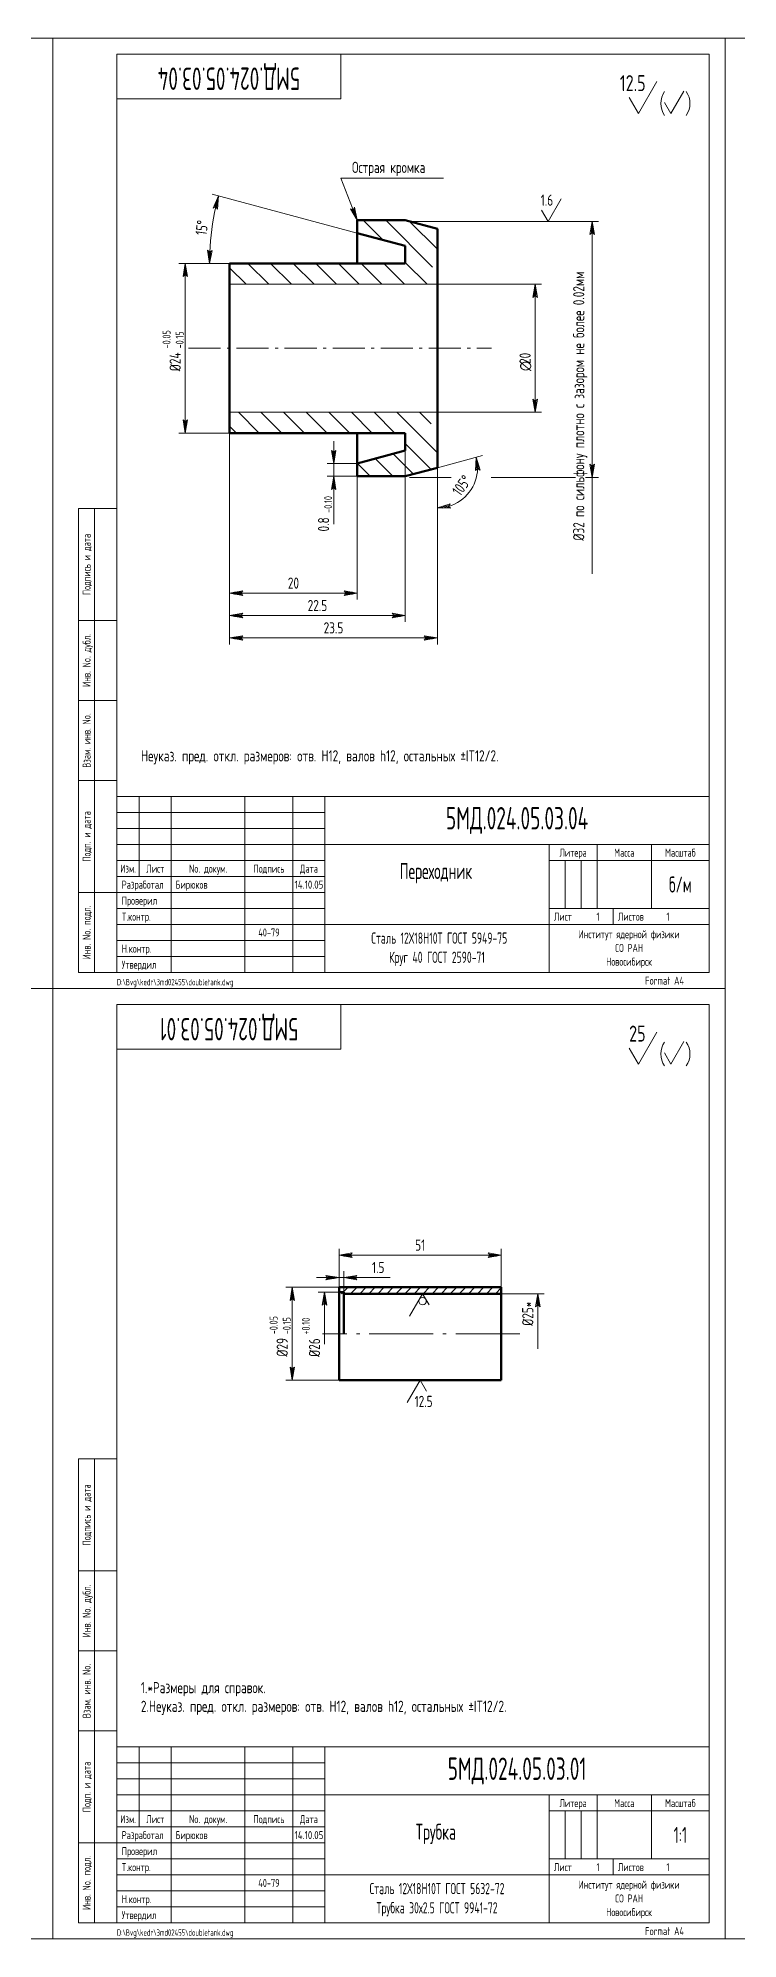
# Model space of a CAD drawing. Extents: x -414 to 4851, y -2165 to 1761.
# Drawn here: x 1320 to 1538, y 419 to 1013 of the extents above; entities that cross this region are included whole.
import ezdxf
from ezdxf.enums import TextEntityAlignment as Align

# ---------------------------------------------------------------- set-up
doc = ezdxf.new("R2010")
doc.units = 0
doc.linetypes.add('S-P10', pattern=[15, 10, -2, 1, -2])
doc.linetypes.add('S-P20', pattern=[27, 20, -3, 1, -3])
for name, color, linetype, lineweight in [('1', 9, 'CONTINUOUS', 20), ('2', 2, 'CONTINUOUS', 50), ('DIM', 4, 'CONTINUOUS', 20), ('HATCH', 5, 'CONTINUOUS', 20), ('TR', 3, 'CONTINUOUS', 20)]:
    doc.layers.add(name, color=color, linetype=linetype, lineweight=lineweight)
doc.styles.add('SIMPLEX', font='simplex.shx', dxfattribs={"width": 0.7})
pattern_1 = [(135, (7672.078501435141, -5245.068801696776), (-3.535533905932738, -3.535533905932737), [])]

# ---------------------------------------------------------------- blocks, each defined once
blk = doc.blocks.new('SHTAMP1')
at = {"layer": 'DIM', "color": 2}
for p, q in [((-185, 55), (0, 55)), ((-185, 55), (-185, 0)), ((-178, 55), (-178, 29.99999999999999)), ((-168, 55), (-168, 0)), ((-145, 55), (-145, 0)), ((-130, 55), (-130, 0)), ((-120, 55), (-120, 0)), ((-120, 40), (0, 40)), ((-49.99999999999997, 40), (-50, 0)), ((-34.99999999999997, 40), (-34.99999999999997, 20)), ((-17.99999999999997, 40), (-17.99999999999997, 20.00000000000001)), ((-185, 35), (-120, 35)), ((-185, 30), (-120, 30)), ((-49.99999999999997, 35), (0, 35)), ((-50, 20), (0, 20)), ((-29.99999999999994, 20.00000000000001), (-29.99999999999997, 15)), ((-120, 15), (0, 15))]:
    blk.add_line(p, q, dxfattribs=at)
at = {"layer": 'DIM'}
for p, q in [((-185, 50), (-120, 50)), ((-185, 45), (-120, 45)), ((-185, 40), (-120, 40)), ((-44.99999999999997, 35), (-44.99999999999997, 20)), ((-39.99999999999997, 35), (-39.99999999999997, 20)), ((-185, 25), (-120, 25)), ((-185, 20), (-120, 20)), ((-185, 15), (-120, 15)), ((-185, 10), (-120, 10)), ((-185, 5), (-120, 5))]:
    blk.add_line(p, q, dxfattribs=at)
at = {"layer": 'DIM', "style": 'SIMPLEX', "width": 0.6}
blk.add_text('1', height=2.5, dxfattribs=at).set_placement((-35.17607202795625, 16.2))
at = {"layer": 'DIM', "style": 'SIMPLEX', "width": 0.6, "flags": 8}
blk.add_attdef('ОБОЗНАЧЕНИЕ2', text='', height=7, dxfattribs=at).set_placement((-117, 60), align=Align.MIDDLE)
at = {"layer": 'DIM', "style": 'SIMPLEX', "width": 0.6}
for tag, height, p in [('ОБОЗНАЧЕНИЕ', 7, (-60, 47.5)), ('МАСШТАБ', 5, (-9, 27.5))]:
    blk.add_attdef(tag, text='', height=height, dxfattribs=at).set_placement(p, align=Align.MIDDLE)
at = {"layer": 'DIM', "style": 'SIMPLEX', "width": 0.9108433734939759}
blk.add_attdef('ДАТА', text='', height=2.5, dxfattribs=at).set_placement((-129.5, 26.2), (-120.5, 26.2), align=Align.FIT)
at = {"layer": 'DIM', "style": 'SIMPLEX', "width": 0.6}
for tag, p in [('ЛИСТОВ', (-13.325, 16.2)), ('FORMAT', (-20, -3.8))]:
    blk.add_attdef(tag, p, '', height=2.5, dxfattribs=at)
blk.add_attdef('ТЕЛЕФОН', text='', height=2.5, dxfattribs=at).set_placement((-137.5, 12.5), align=Align.MIDDLE_CENTER)
at = {"layer": 'TR', "style": 'SIMPLEX', "width": 0.7}
for s, p in [('Литера', (-42.49999999999997, 36.2)), ('Масса', (-26.49999999999997, 36.2)), ('Масштаб', (-9, 36.2)), ('Изм.', (-181.5, 31.2)), ('Лист', (-173, 31.2)), ('No. докум.', (-156.5, 31.2)), ('Подпись', (-137.5, 31.2)), ('Дата', (-125, 31.2)), ('Институт ядерной физики', (-25, 10.70243239950646)), ('СО РАН', (-25, 6.416718113792172)), ('Новосибирск', (-25, 2.131003828077887))]:
    blk.add_text(s, height=2.5, dxfattribs=at).set_placement(p, align=Align.CENTER)
at = {"layer": 'TR', "style": 'SIMPLEX'}
for s, width, p in [('Разработал', 0.6, (-183.5, 26.2)), ('T.контр.', 0.7, (-183.5, 16.2)), ('Проверил', 0.7, (-183.5, 21.2)), ('Лист', 0.7, (-48.5, 16.2)), ('Листов', 0.7, (-28.49999999999997, 16.2)), ('Н.контр.', 0.7, (-183.5, 6.200000000000001)), ('Утвердил', 0.7, (-183.5, 1.200000000000001))]:
    blk.add_text(s, height=2.5, dxfattribs=dict(at, width=width)).set_placement(p)
at = {"layer": 'TR', "style": 'SIMPLEX', "width": 0.6}
for tag, height, p in [('НАИМЕНОВАНИЕ', 5, (-85.34568711718521, 29.20002082529924)), ('НАИМЕНОВАНИЕ2', 5, (-85.34568711718521, 21.20002082529924)), ('МАТЕРИАЛ', 3.5, (-85, 9)), ('СОРТАМЕНТ', 3.5, (-85, 3))]:
    blk.add_attdef(tag, text='', height=height, dxfattribs=at).set_placement(p, align=Align.CENTER)
for tag, p, height in [('РАЗРАБОТАЛ', (-166.7, 26.2), 2.5), ('ПРОВЕРИЛ', (-166.7, 21.2), 2.5), ('НОРМОКОНТРОЛЬ', (-166.7, 6.199999999999998), 2.5), ('УТВЕРДИЛ', (-166.7, 1.199999999999999), 2.5), ('ФАЙЛ', (-185, -4), 2)]:
    blk.add_attdef(tag, p, '', height=height, dxfattribs=at)
blk = doc.blocks.new('LEADR')
at = {"layer": 'DIM'}
for p, q in [((-1.170416226631389, 0.2000000000000028), (0, 0)), ((-0.9997944300187243, -0.0002412563466975826), (-1.170416226631389, 0.2000000000000028)), ((0, 0), (-1.170416226631389, -0.1999999999999886)), ((-0.4381870021173455, 0.07487712356459042), (-1.063684681848329, 0.07474016190496968)), ((0, 0), (-1, 0)), ((-1.170416226631389, -0.1999999999999886), (-0.9997944300187243, -0.0002412563466975826)), ((-0.4396274744967172, -0.07512327059271229), (-1.063870801763059, -0.07525989858129378))]:
    blk.add_line(p, q, dxfattribs=at)

msp = doc.modelspace()

# ---------------------------------------------------------------- hatches: boundary and pattern name
at = {"layer": 'HATCH'}
h = msp.add_hatch(dxfattribs=at)
h.set_pattern_fill('U', color=256, scale=5, angle=135, style=0, pattern_type=0)
h.set_pattern_definition(pattern_1)
h.paths.add_polyline_path([(1379.495929028407, 942.7983404820937), (1379.495929028408, 936.2983404820928), (1444.386840645745, 936.2983404820928), (1444.386840645745, 938.2983404820937, -1), (1444.386840645745, 942.2983404820937), (1444.386840645745, 953.6188485577833), (1434.386840645745, 956.2983404820928), (1419.386840645745, 956.2983404820928), (1419.386840645745, 952.2983404820967), (1434.386840645745, 948.2791025956279), (1434.386840645745, 942.7983404820937)])
h = msp.add_hatch(dxfattribs=at)
h.set_pattern_fill('U', color=256, scale=5, angle=135, style=0, pattern_type=0)
h.set_pattern_definition(pattern_1)
h.paths.add_polyline_path([(1379.495929028408, 896.2983404820928), (1379.495929028407, 889.7983404820942), (1434.386840645745, 889.7983404820944), (1434.386840645745, 884.3175783685623), (1419.386840645745, 880.2983404820937), (1419.386840645745, 876.2983404820928), (1434.386840645746, 876.2983404820951), (1444.386840645745, 878.977832406407), (1444.386840645745, 890.2983404820965, -1), (1444.386840645745, 894.2983404820965), (1444.386840645745, 896.2983404820928)])
h = msp.add_hatch(dxfattribs=at)
h.set_pattern_fill('U', color=256, scale=2, angle=45, style=0, pattern_type=0)
h.set_pattern_definition([(45, (581.4914569169767, 305.4806376898858), (-1.414213562373095, 1.414213562373095), [])])
h.paths.add_polyline_path([(1413.686094035328, 622.8692739700576), (1413.686094035328, 620.8692739700577), (1464.371795667706, 620.8692739700577), (1464.371795667706, 622.8692739700577)])

# ---------------------------------------------------------------- linework, layer by layer
at = {"layer": '1', "color": 2}
for p, q in [((1379.495929028408, 936.2983404820928), (1444.386840645745, 936.2983404820928)), ((1379.495929028408, 896.2983404820928), (1444.386840645745, 896.2983404820928))]:
    msp.add_line(p, q, dxfattribs=at)
at = {"layer": '1', "linetype": 'S-P10'}
msp.add_line((1366.696526981369, 916.2983404820928), (1461.346645187662, 916.2983404820928), dxfattribs=at)
at = {"layer": '1', "linetype": 'S-P20'}
msp.add_line((1470.134461514076, 608.3692739700579), (1408.55325615129, 608.3692739700579), dxfattribs=at)
at = {"layer": '2'}
for p, q in [((1419.386840645745, 956.2983404820928), (1419.386840645745, 942.7983404820937)), ((1419.386840645745, 956.2983404820928), (1434.386840645745, 956.2983404820928)), ((1434.386840645745, 948.2791025956279), (1419.386840645745, 952.2983404820965)), ((1444.386840645745, 953.6188485577835), (1434.386840645745, 956.2983404820928)), ((1444.386840645745, 953.6188485577835), (1444.386840645744, 916.2983404820928)), ((1434.386840645745, 948.2791025956279), (1434.386840645745, 942.7983404820937)), ((1434.386840645745, 942.7983404820937), (1379.495929028407, 942.7983404820937)), ((1379.495929028407, 942.7983404820937), (1379.495929028408, 936.2983404820928)), ((1379.495929028408, 936.2983404820974), (1379.495929028411, 916.2983404820928)), ((1379.495929028408, 896.2983404820928), (1379.495929028411, 916.2983404820928)), ((1444.386840645745, 878.9778324064067), (1444.386840645744, 916.2983404820928)), ((1379.495929028407, 889.7983404820942), (1379.495929028408, 896.2983404820928)), ((1434.386840645745, 889.7983404820942), (1379.495929028407, 889.7983404820942)), ((1419.386840645745, 876.2983404820928), (1419.386840645745, 889.7983404820965)), ((1434.386840645745, 884.3175783685623), (1434.386840645745, 889.7983404820942)), ((1434.386840645745, 884.3175783685623), (1419.386840645745, 880.2983404820937)), ((1419.386840645745, 876.2983404820928), (1434.386840645745, 876.2983404820951)), ((1444.386840645745, 878.9778324064067), (1434.386840645745, 876.2983404820951)), ((1413.686094035328, 622.8692739700577), (1464.371795667706, 622.8692739700577)), ((1413.686094035327, 608.3692739700579), (1413.686094035328, 622.8692739700577)), ((1413.686094035327, 621.3692739700577), (1415.186094035328, 621.3692739700577)), ((1415.186094035327, 608.3692739700579), (1415.186094035328, 621.3692739700577)), ((1415.186094035328, 620.8692739700577), (1464.371795667706, 620.8692739700577)), ((1464.371795667706, 608.3692739700579), (1464.371795667706, 622.8692739700577)), ((1413.686094035327, 608.3692739700579), (1413.686094035328, 593.869273970058)), ((1464.371795667706, 608.3692739700579), (1464.371795667706, 593.869273970058)), ((1413.686094035328, 593.869273970058), (1464.371795667706, 593.869273970058))]:
    msp.add_line(p, q, dxfattribs=at)
at = {"layer": 'DIM'}
for p, q in [((1414.24811414284, 969.5020547730193), (1446.27311414284, 969.5020547730193)), ((1419.386840645745, 956.2983404820928), (1414.24811414284, 969.5020547730193)), ((1419.386840645745, 952.2983404820963), (1374.076647684853, 964.4391700948712)), ((1435.710764533514, 955.9435961455246), (1494.753615027148, 955.9435961455246)), ((1492.753615027148, 952.4435961455246), (1492.753615027148, 879.4435961455255)), ((1371.227578416466, 942.7983404820942), (1363.642069665012, 942.7983404820942)), ((1365.642069665012, 939.2983404820942), (1365.642069665012, 893.2983404820942)), ((1379.495929028407, 942.7983404820937), (1371.227578416466, 942.7983404820942)), ((1444.386840645745, 936.2983404820928), (1476.933139347497, 936.2983404820928)), ((1474.933139347497, 899.7983404820928), (1474.933139347497, 932.7983404820928)), ((1444.386840645745, 896.2983404820928), (1476.933139347497, 896.2983404820928)), ((1379.495929028407, 889.7983404820942), (1363.642069665012, 889.7983404820942)), ((1379.495929028407, 889.7983404820942), (1379.495929028407, 823.7755672015729)), ((1379.495929028407, 889.7983404820942), (1379.495929028407, 830.7755672015729)), ((1379.495929028407, 889.7983404820942), (1379.495929028407, 837.7755672015729)), ((1379.495929028407, 889.7983404820942), (1379.495929028407, 844.7755672015729)), ((1412.009709188346, 883.7983404820937), (1412.009709188346, 887.2983404820937)), ((1419.386840645745, 880.2983404820937), (1410.009709188346, 880.2983404820937)), ((1412.009709188346, 880.2983404820937), (1412.009709188346, 876.298340482094)), ((1434.386840645745, 884.3175783685623), (1434.386840645745, 830.7755672015729)), ((1444.386840645746, 878.9778324064072), (1458.460566325925, 882.7488758369096)), ((1419.386840645745, 876.298340482094), (1410.009709188346, 876.298340482094)), ((1419.386840645745, 876.2983404820928), (1419.386840645745, 837.7755672015729)), ((1435.710764533514, 875.9435961455255), (1448.658505958479, 875.9435961455255)), ((1444.386840645745, 878.977832406407), (1444.386840645745, 823.7755672015729)), ((1461.171930386374, 875.9435961455255), (1487.555373064038, 875.9435961455255)), ((1490.653335040582, 875.9435961455255), (1494.753615027148, 875.9435961455255)), ((1492.753615027148, 875.9435961455255), (1492.753615027148, 845.86018393664)), ((1412.009709188346, 872.798340482094), (1412.009709188346, 861.3650071487606)), ((1382.995929028407, 839.7755672015729), (1415.886840645745, 839.7755672015729)), ((1382.995929028407, 832.7755672015729), (1430.886840645745, 832.7755672015729)), ((1382.995929028407, 825.7755672015729), (1440.886840645745, 825.7755672015729)), ((1413.686094035328, 622.8692739700577), (1413.686094035328, 634.9107170045304)), ((1417.186094035328, 632.9107170045304), (1460.871795667706, 632.9107170045304)), ((1464.371795667706, 622.8692739700577), (1464.371795667706, 634.9107170045304)), ((1410.186094035328, 625.9107170045304), (1406.686094035328, 625.9107170045304)), ((1413.686094035328, 622.8692739700577), (1413.686094035328, 627.9107170045304)), ((1413.686094035328, 625.9107170045304), (1415.186094035328, 625.9107170045304)), ((1415.186094035328, 621.3692739700577), (1415.186094035328, 627.9107170045304)), ((1418.686094035328, 625.9107170045304), (1429.652760701994, 625.9107170045304)), ((1413.686094035328, 622.8692739700577), (1397.082953428774, 622.8692739700577)), ((1399.082953428774, 619.3692739700577), (1399.082953428774, 597.369273970058)), ((1413.686094035328, 621.3692739700577), (1407.14980007861, 621.3692739700577)), ((1409.14980007861, 617.8692739700577), (1409.14980007861, 605.1016977554591)), ((1464.371795667706, 620.8692739700577), (1477.778921253834, 620.8692739700577)), ((1475.778921253834, 617.3692739700577), (1475.778921253834, 603.6477437396217)), ((1413.686094035328, 593.869273970058), (1397.082953428774, 593.869273970058))]:
    msp.add_line(p, q, dxfattribs=at)
at = {"layer": 'DIM', "color": 2}
for p, q in [((1332.289635571172, 721.2438015313794), (1332.289635571172, 866.2438015313794)), ((1344.289635571172, 866.2438015313794), (1332.289635571172, 866.2438015313794)), ((1337.289635571172, 721.2438015313794), (1337.289635571172, 866.2438015313794)), ((1344.289635571172, 831.2438015313794), (1332.289635571172, 831.2438015313794)), ((1344.289635571172, 806.2438015313794), (1332.289635571172, 806.2438015313794)), ((1344.289635571172, 781.2438015313794), (1332.289635571172, 781.2438015313794)), ((1344.289635571172, 746.2438015313794), (1332.289635571172, 746.2438015313794)), ((1344.289635571172, 721.2438015313794), (1332.289635571172, 721.2438015313794)), ((1332.289635571172, 424.2438015313794), (1332.289635571172, 569.2438015313794)), ((1344.289635571172, 569.2438015313794), (1332.289635571172, 569.2438015313794)), ((1337.289635571172, 424.2438015313794), (1337.289635571172, 569.2438015313794)), ((1344.289635571172, 534.2438015313794), (1332.289635571172, 534.2438015313794)), ((1344.289635571172, 509.2438015313794), (1332.289635571172, 509.2438015313794)), ((1344.289635571172, 484.2438015313794), (1332.289635571172, 484.2438015313794)), ((1344.289635571172, 449.2438015313794), (1332.289635571172, 449.2438015313794)), ((1344.289635571172, 424.2438015313794), (1332.289635571172, 424.2438015313794))]:
    msp.add_line(p, q, dxfattribs=at)
at = {"layer": 'DIM'}
for points in [[(1114.289635571172, 716.2438015313794), (1114.289635571172, 1013.243801531379), (1324.289635571172, 1013.243801531379), (1324.289635571172, 716.2438015313794)], [(1324.289635571172, 716.2438015313794), (1324.289635571172, 1013.243801531379), (1534.289635571172, 1013.243801531379), (1534.289635571172, 716.2438015313794)], [(1534.289635571172, 419.2438015313795), (1534.289635571172, 1013.243801531379), (1954.289635571172, 1013.243801531379), (1954.289635571172, 419.2438015313795)], [(1114.289635571172, 419.2438015313794), (1114.289635571172, 716.2438015313794), (1324.289635571172, 716.2438015313794), (1324.289635571172, 419.2438015313794)], [(1324.289635571172, 419.2438015313794), (1324.289635571172, 716.2438015313794), (1534.289635571172, 716.2438015313794), (1534.289635571172, 419.2438015313794)]]:
    msp.add_lwpolyline(points, close=True, dxfattribs=at)
at = {"layer": 'DIM', "color": 2}
for points in [[(1344.289635571172, 721.2438015313794), (1344.289635571172, 1008.243801531379), (1529.289635571172, 1008.243801531379), (1529.289635571172, 721.2438015313794)], [(1344.289635571172, 424.2438015313794), (1344.289635571172, 711.2438015313794), (1529.289635571172, 711.2438015313794), (1529.289635571172, 424.2438015313794)]]:
    msp.add_lwpolyline(points, close=True, dxfattribs=at)
for points in [[(1344.289635571172, 994.2438015313794), (1414.289635571172, 994.2438015313794), (1414.289635571172, 1008.243801531379)], [(1344.289635571172, 697.2438015313794), (1414.289635571172, 697.2438015313794), (1414.289635571172, 711.2438015313794)]]:
    msp.add_lwpolyline(points, dxfattribs=at)
at = {"layer": 'DIM', "flags": 128}
for points in [[(1504.302884225224, 994.6438015313795), (1507.189635571172, 989.6438015313795), (1512.963138263068, 999.6438015313795)], [(1515.318909629008, 993.1438015313795), (1517.339635571172, 989.6438015313795), (1521.381087455499, 996.6438015313795)], [(1476.964402510095, 959.4435961455246), (1478.985128452258, 955.9435961455246), (1483.026580336586, 962.9435961455246)], [(1504.302884225224, 697.6438015313795), (1507.189635571172, 692.6438015313795), (1512.963138263068, 702.6438015313795)], [(1515.318909629008, 696.1438015313795), (1517.339635571172, 692.6438015313795), (1521.381087455499, 699.6438015313795)], [(1441.79967079368, 617.3692739700577), (1439.778944851517, 620.8692739700577), (1435.737492967189, 613.8692739700577)], [(1441.04967079368, 590.369273970058), (1439.028944851517, 593.869273970058), (1434.987492967189, 586.869273970058)]]:
    msp.add_lwpolyline(points, dxfattribs=at)
at = {"layer": 'DIM'}
msp.add_circle((1439.778944851517, 618.5347739700578), 1.1655, dxfattribs=at)
for centre, radius, start, end in [((1520.839635571172, 992.7938015313796), 6.649999999999909, 146.0000000000001, 214.0000000000001), ((1516.639635571172, 992.7938015313796), 6.649999999999909, 325.9999999999999, 33.99999999999987), ((1454.841323317645, 942.7983404820933), 81.61374490117888, 167.4573140065076, 177.5426859934852), ((1444.386840645746, 878.9778324064072), 12.57019296631612, 286.0052221031902, 358.9947778968136), ((1520.839635571172, 695.7938015313796), 6.649999999999909, 146.0000000000001, 214.0000000000001), ((1516.639635571172, 695.7938015313796), 6.649999999999909, 325.9999999999999, 33.99999999999987)]:
    msp.add_arc(centre, radius, start, end, dxfattribs=at)

# ---------------------------------------------------------------- block references
ref = msp.add_blockref('SHTAMP1', (1529.289635571172, 721.2438015313794), dxfattribs=at)
ref.add_attrib('ФАЙЛ', 'D:\\Bvg\\kedr\\3md02455\\doubletank.dwg', (1344.289635571172, 717.2438015313794), dxfattribs={"layer": 'TR', "height": 2, "style": 'SIMPLEX', "width": 0.6})
ref.add_attrib('РАЗРАБОТАЛ', 'Бирюков', (1362.589635571172, 747.4438015313794), dxfattribs={"layer": 'TR', "height": 2.5, "style": 'SIMPLEX', "width": 0.6})
ref.add_attrib('ТЕЛЕФОН', '40-79', dxfattribs={"height": 2.5, "style": 'SIMPLEX', "width": 0.6}).set_placement((1391.789635571172, 733.7438015313794), align=Align.MIDDLE_CENTER)
ref.add_attrib('ДАТА', '14.10.05', dxfattribs={"height": 2.5, "style": 'SIMPLEX', "width": 0.6000000000000002}).set_placement((1399.789635571172, 747.4438015313794), (1408.789635571172, 747.4438015313794), align=Align.FIT)
ref.add_attrib('ОБОЗНАЧЕНИЕ', '5МД.024.05.03.04', dxfattribs={"height": 7, "style": 'SIMPLEX', "width": 0.6}).set_placement((1469.289635571172, 768.7438015313794), align=Align.MIDDLE)
ref.add_attrib('МАСШТАБ', 'б/м', dxfattribs={"height": 5, "style": 'SIMPLEX', "width": 0.6}).set_placement((1520.289635571172, 748.7438015313794), align=Align.MIDDLE)
ref.add_attrib('НАИМЕНОВАНИЕ', 'Переходник', dxfattribs={"layer": 'TR', "height": 5, "style": 'SIMPLEX', "width": 0.6}).set_placement((1443.943948453986, 750.4438015313794), align=Align.CENTER)
ref.add_attrib('МАТЕРИАЛ', ' Сталь 12Х18Н10Т ГОСТ 5949-75', dxfattribs={"layer": 'TR', "height": 3.5, "style": 'SIMPLEX', "width": 0.6}).set_placement((1444.289635571172, 730.2438015313794), align=Align.CENTER)
ref.add_attrib('СОРТАМЕНТ', 'Круг 40 ГОСТ 2590-71', dxfattribs={"layer": 'TR', "height": 3.5, "style": 'SIMPLEX', "width": 0.6}).set_placement((1444.289635571172, 724.2438015313794), align=Align.CENTER)
ref.add_attrib('ЛИСТОВ', '1', (1515.964635571172, 737.4438015313794), dxfattribs={"height": 2.5, "style": 'SIMPLEX', "width": 0.6})
ref.add_attrib('FORMAT', 'Format A4', (1509.289635571172, 717.4438015313794), dxfattribs={"height": 2.5, "style": 'SIMPLEX', "width": 0.6})
ref.add_attrib('ОБОЗНАЧЕНИЕ2', '5МД.024.05.03.04', dxfattribs={"height": 7, "rotation": 180, "style": 'SIMPLEX', "width": 0.6, "flags": 8}).set_placement((1379.289635571172, 1001.243801531379), align=Align.MIDDLE)
at = {"layer": 'DIM', "xscale": 3.5, "yscale": 3.5, "zscale": 3.5}
for p, rotation in [((1376.008499337431, 963.9215320046661), 76.22865700325053), ((1419.386840645745, 956.2983404820928), 291.2653879934346), ((1492.753615027148, 955.9435961455246), 90), ((1373.227578416466, 942.7983404820942), 268.7713429967423), ((1365.642069665012, 942.7983404820942), 90), ((1474.933139347497, 936.2983404820928), 90), ((1474.933139347497, 896.2983404820928), 270), ((1365.642069665012, 889.7983404820942), 270), ((1412.009709188346, 880.2983404820937), 270), ((1456.528714673348, 882.2312377467046), 96.99738894840878), ((1492.753615027148, 875.9435961455255), 270), ((1412.009709188346, 876.298340482094), 90), ((1444.386840645745, 866.407639440091), 188.002611051595), ((1379.495929028407, 839.7755672015729), 180), ((1379.495929028407, 832.7755672015729), 180), ((1379.495929028407, 825.7755672015729), 180), ((1413.686094035328, 632.9107170045304), 180), ((1415.186094035328, 625.9107170045304), 180), ((1399.082953428774, 622.8692739700577), 90), ((1409.14980007861, 621.3692739700577), 90), ((1475.778921253834, 620.8692739700577), 90), ((1399.082953428774, 593.869273970058), 270)]:
    msp.add_blockref('LEADR', p, dxfattribs=dict(at, rotation=rotation))
for p in [(1419.386840645745, 839.7755672015729), (1434.386840645745, 832.7755672015729), (1444.386840645745, 825.7755672015729), (1464.371795667706, 632.9107170045304), (1413.686094035328, 625.9107170045304)]:
    msp.add_blockref('LEADR', p, dxfattribs=at)
at = {"layer": 'DIM'}
ref = msp.add_blockref('SHTAMP1', (1529.289635571172, 424.2438015313794), dxfattribs=at)
ref.add_attrib('ФАЙЛ', 'D:\\Bvg\\kedr\\3md02455\\doubletank.dwg', (1344.289635571172, 420.2438015313794), dxfattribs={"layer": 'TR', "height": 2, "style": 'SIMPLEX', "width": 0.6})
ref.add_attrib('РАЗРАБОТАЛ', 'Бирюков', (1362.589635571172, 450.4438015313794), dxfattribs={"layer": 'TR', "height": 2.5, "style": 'SIMPLEX', "width": 0.6})
ref.add_attrib('ТЕЛЕФОН', '40-79', dxfattribs={"height": 2.5, "style": 'SIMPLEX', "width": 0.6}).set_placement((1391.789635571172, 436.7438015313794), align=Align.MIDDLE_CENTER)
ref.add_attrib('ДАТА', '14.10.05', dxfattribs={"height": 2.5, "style": 'SIMPLEX', "width": 0.6000000000000002}).set_placement((1399.789635571172, 450.4438015313794), (1408.789635571172, 450.4438015313794), align=Align.FIT)
ref.add_attrib('ОБОЗНАЧЕНИЕ', '5МД.024.05.03.01', dxfattribs={"height": 7, "style": 'SIMPLEX', "width": 0.6}).set_placement((1469.289635571172, 471.7438015313794), align=Align.MIDDLE)
ref.add_attrib('МАСШТАБ', '1:1', dxfattribs={"height": 5, "style": 'SIMPLEX', "width": 0.6}).set_placement((1520.289635571172, 451.7438015313794), align=Align.MIDDLE)
ref.add_attrib('НАИМЕНОВАНИЕ', 'Трубка', dxfattribs={"layer": 'TR', "height": 5, "style": 'SIMPLEX', "width": 0.6}).set_placement((1443.943948453986, 450.2438015313794), align=Align.CENTER)
ref.add_attrib('МАТЕРИАЛ', 'Сталь 12Х18Н10Т ГОСТ 5632-72', dxfattribs={"layer": 'TR', "height": 3.5, "style": 'SIMPLEX', "width": 0.6}).set_placement((1444.289635571172, 433.2438015313794), align=Align.CENTER)
ref.add_attrib('СОРТАМЕНТ', 'Трубка 30х2.5 ГОСТ 9941-72', dxfattribs={"layer": 'TR', "height": 3.5, "style": 'SIMPLEX', "width": 0.6}).set_placement((1444.289635571172, 427.2438015313794), align=Align.CENTER)
ref.add_attrib('ЛИСТОВ', '1', (1515.964635571172, 440.4438015313794), dxfattribs={"height": 2.5, "style": 'SIMPLEX', "width": 0.6})
ref.add_attrib('FORMAT', 'Format A4', (1509.289635571172, 420.4438015313794), dxfattribs={"height": 2.5, "style": 'SIMPLEX', "width": 0.6})
ref.add_attrib('ОБОЗНАЧЕНИЕ2', '5МД.024.05.03.01', dxfattribs={"height": 7, "rotation": 180, "style": 'SIMPLEX', "width": 0.6, "flags": 8}).set_placement((1379.289635571172, 704.2438015313794), align=Align.MIDDLE)

# ---------------------------------------------------------------- texts
at = {"layer": 'DIM', "style": 'SIMPLEX', "width": 0.7}
for s, p in [('12.5', (1509.439635571172, 996.6438015313795)), ('25', (1509.439635571172, 699.6438015313795))]:
    msp.add_text(s, height=5, dxfattribs=at).set_placement(p, align=Align.RIGHT)
msp.add_text('1.6', height=3.5, rotation=359.999999999999, dxfattribs=at).set_placement((1480.560128452258, 960.8435961455247), align=Align.RIGHT)
for s, p in [('-0.05', (1361.792069665011, 916.2615904820942)), ('-0.05', (1395.232953428774, 608.2158573033912)), ('+0.10', (1405.29980007861, 608.113247755459))]:
    msp.add_text(s, height=2.4745, rotation=90, dxfattribs=at).set_placement(p, align=Align.BOTTOM_LEFT)
for s, p in [('-0.15', (1362.667069665011, 916.2615904820942)), ('-0.10', (1409.034709188346, 864.8765571487605)), ('-0.15', (1396.107953428774, 608.2158573033912))]:
    msp.add_text(s, height=2.4745, rotation=90, dxfattribs=at).set_placement(p, align=Align.TOP_LEFT)
for s, rotation, p in [('∅', 90, (1473.533139347497, 909.1819844825405)), ('20', 90, (1473.533139347497, 911.3986511492072)), ('12.5', 359.9999999999978, (1437.278944851517, 585.4692739700577))]:
    msp.add_text(s, height=3.5, rotation=rotation, dxfattribs=at).set_placement(p)
for s, p in [('Подпись и дата', (1336.089635571172, 848.7438015313794)), ('Инв. No. дубл.', (1336.089635571172, 818.7438015313794)), ('Взам. инв. No.', (1336.089635571172, 793.7438015313794)), ('Подп. и дата', (1336.089635571172, 763.7438015313794)), ('Инв. No. подл.', (1336.089635571172, 733.7438015313794)), ('Подпись и дата', (1336.089635571172, 551.7438015313794)), ('Инв. No. дубл.', (1336.089635571172, 521.7438015313794)), ('Взам. инв. No.', (1336.089635571172, 496.7438015313794)), ('Подп. и дата', (1336.089635571172, 466.7438015313794)), ('Инв. No. подл.', (1336.089635571172, 436.7438015313794))]:
    msp.add_text(s, height=2.5, rotation=90, dxfattribs=at).set_placement(p, align=Align.CENTER)
at = {"layer": 'DIM', "char_height": 3.5, "attachment_point": 5, "style": 'SIMPLEX'}
for s, insert, rotation in [('\\A1;15°', (1370.818947342214, 953.9846171242781), 82.41655049066657), ('\\fSimplex|b0|i0|c204|p2;%%c32 по сильфону плотно с зазором не более 0.02мм', (1489.020281693815, 898.2162402820328), 90), ('\\A1;%%c24', (1362.492069665012, 912.0615904820942), 90), ('\\A1;105°', (1452.01396123961, 873.4490832739824), 54.06238542492438), ('\\A1;0.8', (1408.859709188346, 861.259890482094), 90), ('\\A1;%%c25*', (1472.628921253834, 614.6192739700579), 90), ('\\A1;%%c29', (1395.932953428774, 604.1325239700578), 90), ('\\A1;%%c26', (1405.99980007861, 604.0299144221258), 90)]:
    msp.add_mtext(s, dxfattribs=dict(at, insert=insert, rotation=rotation))
for s, insert in [('20', (1399.441384837076, 842.925567201573)), ('22.5', (1406.941384837076, 835.925567201573)), ('23.5', (1411.941384837076, 828.925567201573)), ('\\A1;51', (1439.028944851517, 636.0607170045304)), ('\\A1;1.5', (1425.919427368661, 629.0607170045304))]:
    msp.add_mtext(s, dxfattribs=dict(at, insert=insert))
at = {"layer": 'TR', "style": 'SIMPLEX', "width": 0.7}
msp.add_text('Острая кромка', height=3.5, dxfattribs=at).set_placement((1417.74811414284, 971.0770547730193))
at = {"layer": 'TR', "char_height": 3.5, "width": 170, "attachment_point": 7, "style": 'SIMPLEX'}
for s, insert in [('\\A1;Неуказ. пред. откл. размеров: отв. H12, валов h12, остальных ±IT12/2.', (1351.789635571172, 786.2438015313794)), ('\\A1;1.*Размеры для справок.\\P2.Неуказ. пред. откл. размеров: отв. H12, валов h12, остальных ±IT12/2.', (1351.789635571172, 489.2438015313794))]:
    msp.add_mtext(s, dxfattribs=dict(at, insert=insert))

doc.saveas('drawing.dxf')
